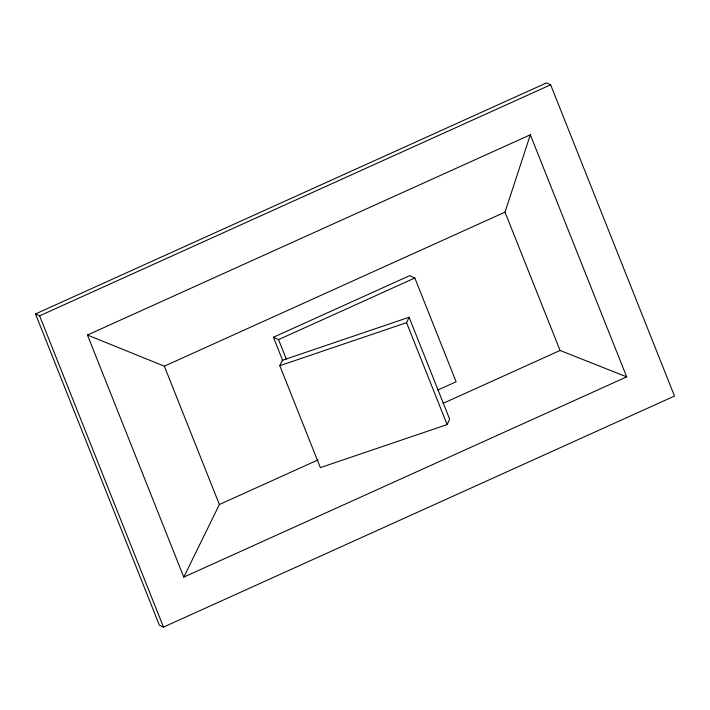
<?xml version="1.0" encoding="UTF-8"?>
<svg xmlns="http://www.w3.org/2000/svg" width="710" height="710" viewBox="0 0 710 710"><rect width="100%" height="100%" fill="white"/><g stroke="black" fill="none" stroke-linecap="round" stroke-linejoin="round"><path stroke-width="1.06" d="M626.673 376.868L560.066 350.474L505.014 212.139L530.334 134.785L87.445 335.031L183.784 577.115L626.673 376.868L530.334 134.785M279.802 365.694L282.34 360.289L409.102 317.264L449.661 419.184L447.123 424.589L320.361 467.615L279.802 365.694L406.564 322.668L409.102 317.264M183.784 577.115L219.381 504.508L318.16 459.849M35.5 313.953L546.522 82.892L550.632 84.792L674.5 396.047L163.477 627.107L159.368 625.208L35.5 313.953L39.618 315.844L163.477 627.107M39.618 315.844L550.632 84.792M87.445 335.031L164.338 366.174L505.014 212.139M282.82 360.875L273.421 337.25L409.688 275.64L414.835 278.009L456.122 381.758L437.955 389.976M273.421 337.25L278.56 339.62L414.835 278.009M443.146 403.333L560.066 350.474M406.564 322.668L447.123 424.589M278.56 339.62L286.334 359.145M164.338 366.174L219.381 504.508"/></g></svg>
